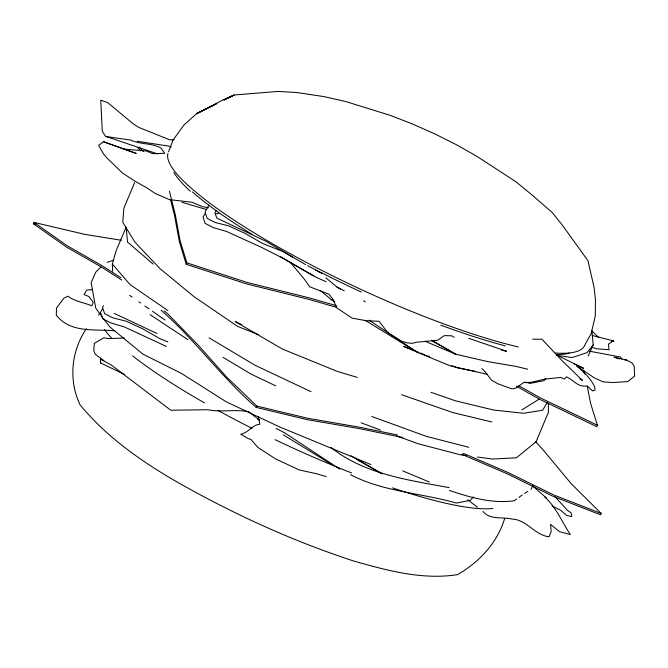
<?xml version="1.0" encoding="UTF-8"?>
<svg xmlns="http://www.w3.org/2000/svg" width="668" height="668" viewBox="0 0 668 668"><rect width="100%" height="100%" fill="white"/><g stroke="black" fill="none" stroke-linecap="round" stroke-linejoin="round"><path stroke-width="1" d="M112.641 271.258L112.349 264.06L116.199 250.508L126.152 227.153L127.546 242.083L153.147 264.102M168.603 151.703L173.029 140.038L184.051 124.874L196.617 113.669L222.553 100.133L234.142 95.006L278.072 91.416L297.151 92.56L323.546 96.534L345.824 101.561L390.062 115.322L412.098 123.814L434.901 133.934L456.937 144.989L476.685 156.22L515.83 181.679L531.703 194.697L552.236 212.549L562.481 225.316L587.932 260.704L594.069 287.298L595.455 299.656L595.288 316.006L591.147 333.616L584.834 345.005A229.441 43.52 25 0 1 555.35 353.038M504.657 518.46C497.468 542.733 479.173 562.214 457.522 574.647C422.351 580.141 387.114 570.522 353.522 560.961C290.83 540.429 230.644 512.748 173.471 479.916C138.827 459.617 105.836 436.054 80.11 404.9C68.378 380.468 71.15 351.092 86.314 328.765M134.602 182.598L123.831 208.316L122.787 222.361L135.036 242.309L160.044 268.711L194.079 296.717L237.691 326.443L258.666 334.71M336.705 307.389L308.624 299.306L246.467 283.892L186.205 264.277L186.848 262.85L180.084 240.555L175.191 214.094L169.413 191.148M587.239 386.112L590.545 403.18L597.417 425.24L596.774 426.668L539.936 399.431L516.439 386.213M588.174 355.944L593.192 344.913L591.94 331.011M121.751 280.051L101.661 267.167L66.666 247.185L33.4 223.763L34.076 222.436L84.97 234.393L121.401 240.296M402.904 437.557L359.409 428.631L307.029 419.604L256.245 407.43L256.913 406.102L226.544 376.977L197.786 344.663L168.111 314.144L164.153 310.837M535.511 441.64L543.134 449.931L571.173 483.649L601.2 513.467L600.532 514.794L552.962 496.257L507.363 473.846L461.53 454.182M530.993 489.318L532.872 485.628M103.482 305.652L102.521 307.43L104.667 313.718L112.867 317.885L126.194 321.199L142.501 328.723L160.337 338.918L167.868 341.891M208.917 205.026L205.076 212.107L207.222 218.403L215.422 222.561L228.748 225.876L245.056 233.408L262.891 243.603L282.656 251.393L305.685 264.645M102.329 309.159L100.467 312.449L102.63 318.728L110.855 322.953L124.114 326.827L166.407 346.458M204.884 213.844L203.014 217.125L205.185 223.404L213.409 227.638L226.669 231.504L261.672 247.444L280.81 257.155L316.615 277.496L326.051 281.687M547.351 402.203L542.675 410.244L523.453 413.275L493.652 410.027L455.225 400.742L430.918 392.283M216.332 210.462L214.862 212.658L216.791 218.077L265.772 241.198L292.526 256.996M593.192 344.913L587.139 352.604L572.142 357.547L556.369 355.276M545.781 378.647L543.911 380.685L529.916 383.415L525.006 382.121M473.478 496.925L470.355 500.315L456.361 503.046C421.199 492.976 383.465 491.907 350.483 474.689M100.951 267.116L95.866 271.993L91.149 282.739L95.791 308.249L102.471 317.141M103.448 141.708L136.072 153.389L103.448 141.708L98.655 145.348L103.457 153.84L107.055 158.091L122.62 173.129L135.387 181.446L147.035 187.967L155.419 193.578L169.43 199.607L191.992 202.262L202.487 206.621L208.441 207.765M516.656 499.038L514.276 500.775C492.074 503.789 470.214 497.501 449.405 490.446M519.036 497.301L522.201 494.988M611.287 341.281L613.917 341.457L613.266 340.855L608.456 344.12L609.032 349.74L596.724 348.796L591.84 347.251M524.597 493.393L527.795 491.356M521.892 409.91L539.043 399.163M208.717 107.698L216.891 103.623M224.156 99.991L234.142 95.006L224.081 100.016M215.839 104.108L196.617 113.669L207.781 108.158M107.164 262.324L113.66 260.211M215.63 213.81L218.712 213.384M92.242 289.636L86.673 290.062L84.151 294.588L89.069 296.6L93.269 302.429L91.8 305.894C83.867 302.362 75.067 301.652 67.944 296.2L63.911 298.178L56.513 307.998L56.287 315.179C70.532 333.315 94.681 328.965 114.979 330.794M124.323 338.05L107.991 338.576L103.824 337.791L94.313 343.41L93.779 350.675L95.273 354.282L103.899 360.653M174.189 139.737L169.739 139.829L138.602 127.346L132.84 123.547L107.682 102.563L100.759 100.192L102.287 131.32L105.602 136.381L157.757 153.949M532.605 339.185L541.948 339.21L561.897 360.486L582.454 380.434L579.832 378.814M624.822 359.969L626.592 360.027L631.928 362.883L634.183 365.964L634.6 376.092L627.77 381.603L612.706 382.547L603.137 381.871L594.295 377.846L576.751 366.022C583.932 372.009 590.604 378.472 594.654 386.655L595.088 390.187L592.516 390.914L587.197 385.979C577.369 387.373 574.396 380.384 566.456 376.844L564.326 379.148L560.803 377.42L544.829 379.107L531.177 382.33L523.654 382.564L515.805 388.091L513.767 388.726L510.945 388.567L497.802 383.758L491.372 380.042L485.469 372.159L481.87 368.511M123.162 149.006L146.743 151.068L152.58 153.673L164.67 153.314L160.904 147.995C151.669 142.777 140.155 144.697 130.819 140.088L105.911 136.531M466.347 455.584L460.269 454.783L418.218 443.777L396.901 436.012M477.486 457.046L492.675 459.041L516.439 457.78L536.112 441.69L548.403 412.315L548.386 403.397M589.452 351.193L620.522 357.038L621.816 359.067M137.224 141.249L169.238 146.175L171.133 147.027M248.204 411.613C234.877 409.158 220.991 412.507 207.731 409.734L170.783 410.236L111.372 365.079L100.342 359.108L100.601 362.933L124.632 374.506M487.44 374.347L450.324 365.88L417.458 352.353L364.97 320.206M474.806 371.274L457.496 367.893L451.735 365.596M397.502 434.985L360.077 427.303L307.706 418.268L256.913 406.102M626.592 360.027L614.092 357.196L619.47 358.992M501.534 350.124L506.528 351.276L468.685 338.284M33.4 223.763L35.396 224.239M527.703 369.212L515.779 366.365L487.974 361.664L455.743 354.215L424.873 341.181M449.18 487.657C408.223 479.966 364.486 474.338 330.885 447.376M491.832 421.976L452.662 412.54L401.526 394.679M592.157 335.436L613.266 340.855M468.786 447.276L426.493 436.404L371.742 416.481M100.601 362.933L101.194 363.091M336.338 305.677L309.267 297.87L247.11 282.464L186.848 262.85M181.98 202.287L206.713 209.593M357.246 377.378L337.582 371.517L282.539 349.113L235.186 321.533L241.691 324.606M326.226 476.635L316.315 473.679L299.247 469.963L275.375 458.791L257.923 447.468L251.051 439.536L247.911 438.442L240.705 434.192C248.129 433.073 252.329 424.739 259.852 424.23L258.316 416.515M380.426 430.017L361.104 422.811M601.2 513.467L553.638 494.921L508.039 472.51L463.158 453.263M418.135 352.153L403.739 346.4L414.285 350.867M420.055 352.921L424.856 354.842M426.777 355.61L429.658 356.762M370.932 464.561L279.992 427.102L226.243 401.819L181.253 373.303L142.902 354.14L109.761 326.844L103.682 318.761M402.704 470.865L429.39 482.054M318.302 271.659L322.059 273.329M574.121 364.052L583.607 368.302L559.325 356.361M313.659 276.034L280.418 256.596M311.004 391.673L254.842 365.171L209.059 337.824M275.684 385.828L251.302 374.214L223.037 357.363M597.417 425.24L540.579 398.003L518.886 385.803M156.972 333.499L114.236 313.401M552.127 506.027L560.702 510.285L566.689 515.487L571.891 516.531L571.198 512.94L567.541 510.394L555.083 496.808M320.097 290.363L331.161 299.498L333.933 300.892M248.913 411.956L259.46 420.055M276.093 428.447L284.409 432.639L339.686 469.128M325.909 277.821L336.939 287.023L344.304 290.805M544.712 497.05C556.16 507.012 562.038 522.226 570.33 534.509L559.609 531.728L550.557 524.363L551.175 531.419L549.104 536.788C534.65 535.185 526.91 519.679 512.03 519.036C502.411 516.731 490.036 520.155 482.997 511.438M315.597 270.156L317.4 271.158M336.939 287.023L340.563 289.077M432.163 340.88L455.743 354.215L431.595 340.196M356.796 459.484L382.188 473.846L350.884 455.676M331.161 299.498L334.718 301.677M257.606 419.128L259.393 420.214M283.407 434.926L331.453 464.352M120.674 277.596L102.338 265.839L67.334 245.849L34.076 222.436M369.087 320.181L417.458 352.353M363.634 300.725L365.338 301.844M150.133 314.703L187.942 339.703M454.106 337.332L451.919 335.837L444.412 335.595L437.49 340.296L416.581 342.2L412.139 343.352L407.438 342.893L401.577 341.239L387.54 332.347L379.04 321.275L366.264 320.724L352.044 318.118L336.705 307.823L332.965 299.297L328.915 294.204L309.676 286.781L305.051 280.084L290.213 262.215M167.927 310.595L130.043 284.585L112.349 264.06M129.592 295.348L132.13 297.118M138.911 301.827L140.606 303.013M144.847 305.961L149.081 308.908M152.471 311.263L165.188 320.106M467.825 499.864L477.403 507.171M161.097 310.186C195.298 340.112 221.768 377.721 256.245 407.43M532.638 485.962L546.466 497.994M598.728 337.599L591.656 330.66M139.194 147.069L143.461 151.594M137.842 147.745L140.689 150.759M186.205 264.277L179.433 241.983L174.54 215.522L170.524 199.565M583.665 370.239L584.709 374.147M492.859 508.431A224.54 41.85 25 0 1 392.567 487.89M351.585 472.927A224.54 41.85 25 0 1 275.066 439.661M252.128 428.405A224.54 41.85 25 0 1 217.693 410.277M204.441 402.854A224.54 41.85 25 0 1 132.59 355.827M112.057 338.567A224.523 43.019 24.7 0 1 104.484 329.583M98.847 315.137A224.523 43.019 24.7 0 1 99.148 313.517M569.37 353.188A224.089 41.082 24.9 0 1 556.853 354.483M505.309 345.882A224.089 41.082 24.9 0 1 440.78 325.141M361.321 292.033A224.089 41.082 24.9 0 1 307.723 265.722M251.97 234.268A224.089 41.082 24.9 0 1 192.426 191.916M190.313 191.215A224.156 42.36 24.6 0 1 173.905 172.536M518.41 346.968A229.441 43.52 25 0 1 188.301 185.487M188.125 185.42A229.525 43.119 24.6 0 1 167.977 153.44"/></g></svg>
